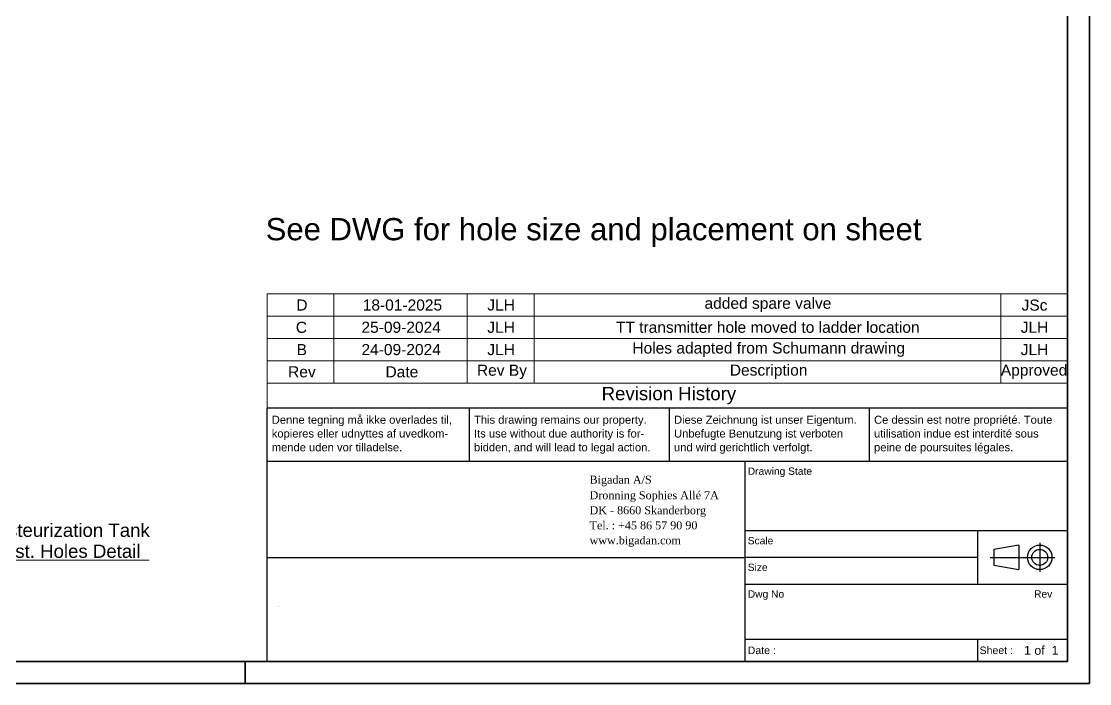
# Model space of a CAD drawing. Header units: millimetres. Extents: x 0 to 126150, y 0 to 89100.
# Drawn here: x 90101 to 126150, y 0 to 22360 of the extents above; entities that cross this region are included whole.
import ezdxf
from ezdxf.enums import TextEntityAlignment as Align

# ---------------------------------------------------------------- set-up
doc = ezdxf.new("R2018")
doc.units = ezdxf.units.MM
doc.header["$LTSCALE"] = 150
doc.layers.get('0').update_dxf_attribs({"lineweight": 18})
for name, color, linetype, lineweight in [('Border', 7, 'Continuous', 35), ('Title', 7, 'Continuous', 25), ('Visible', 7, 'Continuous', 25)]:
    doc.layers.add(name, color=color, linetype=linetype, lineweight=lineweight)
doc.layers.add('Symbol', color=7, linetype='Continuous', lineweight=18, true_color=0x969696)
doc.styles.add('Note Text', font='arial.ttf')
doc.styles.get("Standard").update_dxf_attribs({"font": 'arial.ttf'})
doc.styles.add('Text Style150', font='arial.ttf')
doc.styles.add('Text Style72', font='arial.ttf')
doc.styles.add('Text Style85', font='times.ttf')
doc.styles.add('Title', font='arial.ttf')
doc.styles.add('Title150', font='arial.ttf')
doc.styles.add('Title200', font='arial.ttf')
doc.dimstyles.new('Default - Method 2a$7', dxfattribs={"dimscale": 150, "dimtxt": 3, "dimasz": 2.5, "dimexe": 3, "dimexo": 0.5, "dimgap": 0.7, "dimtad": 0, "dimtoh": 1, "dimdec": 1, "dimrnd": 1e-08, "dimtxsty": 'Title', "dimcen": 0.09, "dimdle": 10, "dimclrd": 256, "dimclre": 256, "dimclrt": 7, "dimazin": 2, "dimtfac": 0.833333, "dimtdec": 1, "dimtmove": 0, "dimatfit": 3, "dimfxl": 1, "dimtolj": 1, "dimlwd": -1, "dimlwe": -1, "dimarcsym": 0})

# ---------------------------------------------------------------- blocks, each defined once
blk = doc.blocks.new('Borders Bigadan Border')
at = {"layer": 'Border'}
for p, q in [((841, 594), (841, 0)), ((836, 5), (836, 589)), ((20, 5), (836, 5)), ((651, 5), (651, 0)), ((841, 0), (0, 0))]:
    blk.add_line(p, q, dxfattribs=at)
blk = doc.blocks.new('Title Blocks Title')
at = {"layer": 'Title'}
for p, q in [((205, 62), (25, 62)), ((25, 50), (25, 62)), ((70.5, 50), (70.5, 62)), ((115.5, 50), (115.5, 62)), ((160.5, 50), (160.5, 62)), ((205, 50), (25, 50)), ((25, 5), (25, 50)), ((132.5, 5), (132.5, 50)), ((205, 34.36), (132.5, 34.36)), ((184.74, 34.36), (184.74, 22.36)), ((25, 28.36), (132.5, 28.36)), ((184.74, 28.36), (132.5, 28.36)), ((132.5, 22.36), (205, 22.36)), ((132.5, 10), (205, 10)), ((184.74, 10), (184.74, 5))]:
    blk.add_line(p, q, dxfattribs=at)
at = {"layer": 'Title', "lineweight": 25}
for p, q in [((198.77, 31.7), (198.77, 25.16)), ((194.05, 31.19), (188.45, 30.23)), ((188.45, 30.23), (188.45, 26.63)), ((194.05, 31.19), (194.05, 25.67)), ((187.65, 28.43), (202.19, 28.43)), ((188.45, 26.63), (194.05, 25.67))]:
    blk.add_line(p, q, dxfattribs=at)
for radius in [2.76, 1.8]:
    blk.add_circle((198.77, 28.43), radius, dxfattribs=at)
at = {"layer": 'Title'}
for s, height, style, p in [('Denne tegning må ikke overlades til,', 1.8, 'Text Style72', (26, 58.5)), ('This drawing remains our property.', 1.8, 'Text Style72', (71.5, 58.5)), ('Diese Zeichnung ist unser Eigentum.', 1.8, 'Text Style72', (116.5, 58.5)), ('Ce dessin est notre propriété. Toute', 1.8, 'Text Style72', (161.5, 58.5)), ('kopieres eller udnyttes af uvedkom-', 1.8, 'Text Style72', (26, 55.4)), ('Its use without due authority is for-', 1.8, 'Text Style72', (71.5, 55.4)), ('Unbefugte Benutzung ist verboten', 1.8, 'Text Style72', (116.5, 55.4)), ('utilisation indue est interdité sous', 1.8, 'Text Style72', (161.5, 55.4)), ('mende uden vor tilladelse.', 1.8, 'Text Style72', (26, 52.3)), ('bidden, and will lead to legal action.', 1.8, 'Text Style72', (71.5, 52.3)), ('und wird gerichtlich verfolgt.', 1.8, 'Text Style72', (116.5, 52.3)), ('peine de poursuites légales.', 1.8, 'Text Style72', (161.5, 52.3)), ('Drawing State', 1.65, 'Title150', (133.08, 47)), ('Bigadan A/S', 1.8, 'Text Style85', (97.5, 45.01)), ('Dronning Sophies Allé 7A', 1.8, 'Text Style85', (97.5, 41.51)), ('DK - 8660 Skanderborg', 1.8, 'Text Style85', (97.5, 38.13)), ('Tel. : +45 86 57 90 90', 1.8, 'Text Style85', (97.5, 34.74)), ('www.bigadan.com', 1.8, 'Text Style85', (97.5, 31.36)), ('Scale', 1.65, 'Title150', (133.08, 31.36)), ('Size', 1.65, 'Title150', (133.08, 25.36)), ('Dwg No', 1.65, 'Title150', (133.08, 19.36)), ('Rev', 1.65, 'Title150', (197.5, 19.36))]:
    blk.add_text(s, height=height, dxfattribs=dict(at, style=style)).set_placement(p)
at = {"layer": 'Title', "style": 'Text Style150'}
for s, p in [('Date :', (133.08, 7.5)), ('Sheet :', (185.24, 7.5))]:
    blk.add_text(s, height=1.7, dxfattribs=at).set_placement(p, align=Align.MIDDLE_LEFT)
at = {"layer": 'Title', "style": 'Title200'}
blk.add_text('1 of  1', height=2, dxfattribs=at).set_placement((203, 7.5), align=Align.MIDDLE_RIGHT)
at = {"layer": 'Title', "color": 1, "true_color": 0xff0000, "insert": (169, 47.68), "char_height": 2.5, "width": 40, "attachment_point": 5, "style": 'Note Text'}
blk.add_mtext('\\fArial|b0|i0; ', dxfattribs=at)
at = {"layer": 'Title', "color": 1, "lineweight": 5, "true_color": 0xff0000, "flags": 253}
blk.add_attdef('STATUS', text='', height=6.2, dxfattribs=at).set_placement((169, 40.36), align=Align.MIDDLE_CENTER)
at = {"layer": 'Title', "lineweight": 30, "flags": 104}
for tag, height, p in [('Initial_View_Scale', 2.39, (158.62, 31.36)), ('Sheet_Size', 2.4, (158.62, 25.36)), ('REVISION_NUMBER', 3.5, (200, 15)), ('CREATION_DATE', 2, (157.5, 7.5))]:
    blk.add_attdef(tag, text='', height=height, dxfattribs=at).set_placement(p, align=Align.MIDDLE_CENTER)
for tag, p in [('PROJECT', (27.5, 24.3)), ('TITLE', (27.5, 17.3)), ('DESCRIPTION', (27.5, 10.3))]:
    blk.add_attdef(tag, text='', height=2.8, dxfattribs=at).set_placement(p, align=Align.TOP_LEFT)
blk.add_attdef('PART_NUMBER', text='', height=3.5, dxfattribs=at).set_placement((135.5, 15), align=Align.MIDDLE_LEFT)
blk = doc.blocks.new('Revision History')
at = {"layer": 'Symbol'}
for p, q in [((656, 87.72), (836, 87.72)), ((656, 87.72), (656, 72.68)), ((671, 87.72), (671, 72.68)), ((701, 87.72), (701, 72.68)), ((716, 87.72), (716, 72.68)), ((821, 87.72), (821, 72.68)), ((836, 87.72), (836, 72.68)), ((656, 82.71), (836, 82.71)), ((656, 77.69), (836, 77.69)), ((656, 72.68), (836, 72.68)), ((656, 67.66), (656, 72.68)), ((671, 67.66), (671, 72.68)), ((701, 67.66), (701, 72.68)), ((716, 67.66), (716, 72.68)), ((821, 67.66), (821, 72.68)), ((836, 67.66), (836, 72.68)), ((656, 62), (656, 67.66)), ((656, 67.66), (836, 67.66)), ((836, 62), (836, 67.66)), ((656, 62), (836, 62))]:
    blk.add_line(p, q, dxfattribs=at)
at = {"layer": 'Symbol', "color": 7, "attachment_point": 7}
for s, insert, char_height, style in [('added spare valve', (754.36, 83.62), 2.5, 'Note Text'), ('D', (662.52, 83.97), 2.5, 'Note Text'), ('18-01-2025', (677.47, 83.94), 2.5, 'Note Text'), ('JLH', (705.49, 83.95), 2.5, 'Note Text'), ('JSc', (825.69, 83.92), 2.5, 'Note Text'), ('C', (662.42, 78.91), 2.5, 'Note Text'), ('25-09-2024', (677.18, 78.93), 2.5, 'Note Text'), ('JLH', (705.49, 78.93), 2.5, 'Note Text'), ('TT transmitter hole moved to ladder location', (734.43, 78.93), 2.5, 'Note Text'), ('JLH', (825.49, 78.93), 2.5, 'Note Text'), ('Holes adapted from Schumann drawing', (738.13, 73.55), 2.5, 'Note Text'), ('B', (662.6, 73.94), 2.5, 'Note Text'), ('24-09-2024', (677.18, 73.91), 2.5, 'Note Text'), ('JLH', (705.49, 73.91), 2.5, 'Note Text'), ('JLH', (825.49, 73.91), 2.5, 'Note Text'), ('Rev', (660.68, 68.9), 2.5, 'Note Text'), ('Date', (682.59, 68.9), 2.5, 'Note Text'), ('Rev By', (703.16, 68.55), 2.5, 'Note Text'), ('Description', (760.05, 68.57), 2.5, 'Note Text'), ('Approved', (821.02, 68.57), 2.5, 'Note Text'), ('Revision History', (731.21, 62.89), 3, 'Title')]:
    blk.add_mtext(s, dxfattribs=dict(at, insert=insert, char_height=char_height, style=style))

msp = doc.modelspace()

# ---------------------------------------------------------------- block references
at = {"xscale": 150, "yscale": 150, "zscale": 150}
msp.add_blockref('Borders Bigadan Border', (0, 0), dxfattribs=at)
ref = msp.add_blockref('Title Blocks Title', (94650, 0), dxfattribs=dict(xscale=150, yscale=150, zscale=150))
lines = msp.add_mtext('4003-615-D01', dxfattribs={"layer": 'Title', "insert": (114975, 2250), "char_height": 2.5, "attachment_point": 1})
ref.add_attrib('PART_NUMBER', '', (114975, 2250), dxfattribs={"flags": 104}).embed_mtext(lines)
lines = msp.add_mtext('19-09-2023', dxfattribs={"layer": 'Title', "insert": (118275, 1125), "char_height": 2.5, "attachment_point": 1})
ref.add_attrib('CREATION_DATE', '', (118275, 1125), dxfattribs={"flags": 104}).embed_mtext(lines)
lines = msp.add_mtext('Area 04.1', dxfattribs={"layer": 'Title', "insert": (98775, 2595), "char_height": 2.5, "attachment_point": 1})
ref.add_attrib('TITLE', '', (98775, 2595), dxfattribs={"flags": 104}).embed_mtext(lines)
lines = msp.add_mtext('Digester 1 -  9500m³', dxfattribs={"layer": 'Title', "insert": (98775, 1545), "char_height": 2.5, "attachment_point": 1})
ref.add_attrib('DESCRIPTION', '', (98775, 1545), dxfattribs={"flags": 104}).embed_mtext(lines)
lines = msp.add_mtext('4003 - Nurmo Bioenergia', dxfattribs={"layer": 'Title', "insert": (98775, 3645), "char_height": 2.5, "attachment_point": 1})
ref.add_attrib('PROJECT', '', (98775, 3645), dxfattribs={"flags": 104}).embed_mtext(lines)
lines = msp.add_mtext('A1 (594x841 mm)', dxfattribs={"layer": 'Title', "insert": (118443, 3804), "char_height": 2.5, "attachment_point": 1})
ref.add_attrib('Sheet_Size', '', (118443, 3804), dxfattribs={"flags": 104}).embed_mtext(lines)
lines = msp.add_mtext('1 : 150', dxfattribs={"layer": 'Title', "insert": (118443, 4704), "char_height": 2.5, "attachment_point": 1})
ref.add_attrib('Initial_View_Scale', '', (118443, 4704), dxfattribs={"flags": 104}).embed_mtext(lines)
lines = msp.add_mtext('D', dxfattribs={"layer": 'Title', "insert": (124650, 2250), "char_height": 2.5, "attachment_point": 1})
ref.add_attrib('REVISION_NUMBER', '', (124650, 2250), dxfattribs={"flags": 104}).embed_mtext(lines)
at = {"layer": 'Symbol', "xscale": 150, "yscale": 150, "zscale": 150}
msp.add_blockref('Revision History', (0, 0), dxfattribs=at)

# ---------------------------------------------------------------- texts
at = {"layer": 'Symbol', "insert": (87832.91, 4240.4), "char_height": 450, "width": 6602.8583, "attachment_point": 7, "line_spacing_factor": 0.944221, "style": 'Title'}
msp.add_mtext('\\fArial|b0|i0;TC-Pasteurization Tank\\PSee Past. Holes Detail', dxfattribs=at)
at = {"layer": 'Visible', "insert": (98345.14, 15719.47), "char_height": 750, "width": 22127.286, "attachment_point": 1, "style": 'Note Text'}
msp.add_mtext('\\fArial|b0|i0;{\\H750.0000;See DWG for hole size and placement on sheet}', dxfattribs=at)

# ---------------------------------------------------------------- leaders
at = {"layer": 'Symbol', "annotation_type": 0, "has_hookline": 1, "hookline_direction": 0, "text_width": 6586.08}
msp.add_leader([(85391.22, 7520.43), (87457.91, 4165.4), (87832.91, 4165.4)], dimstyle='Default - Method 2a$7', override={"dimgap": 0, "dimtad": 1}, dxfattribs=at)

doc.saveas('drawing.dxf')
